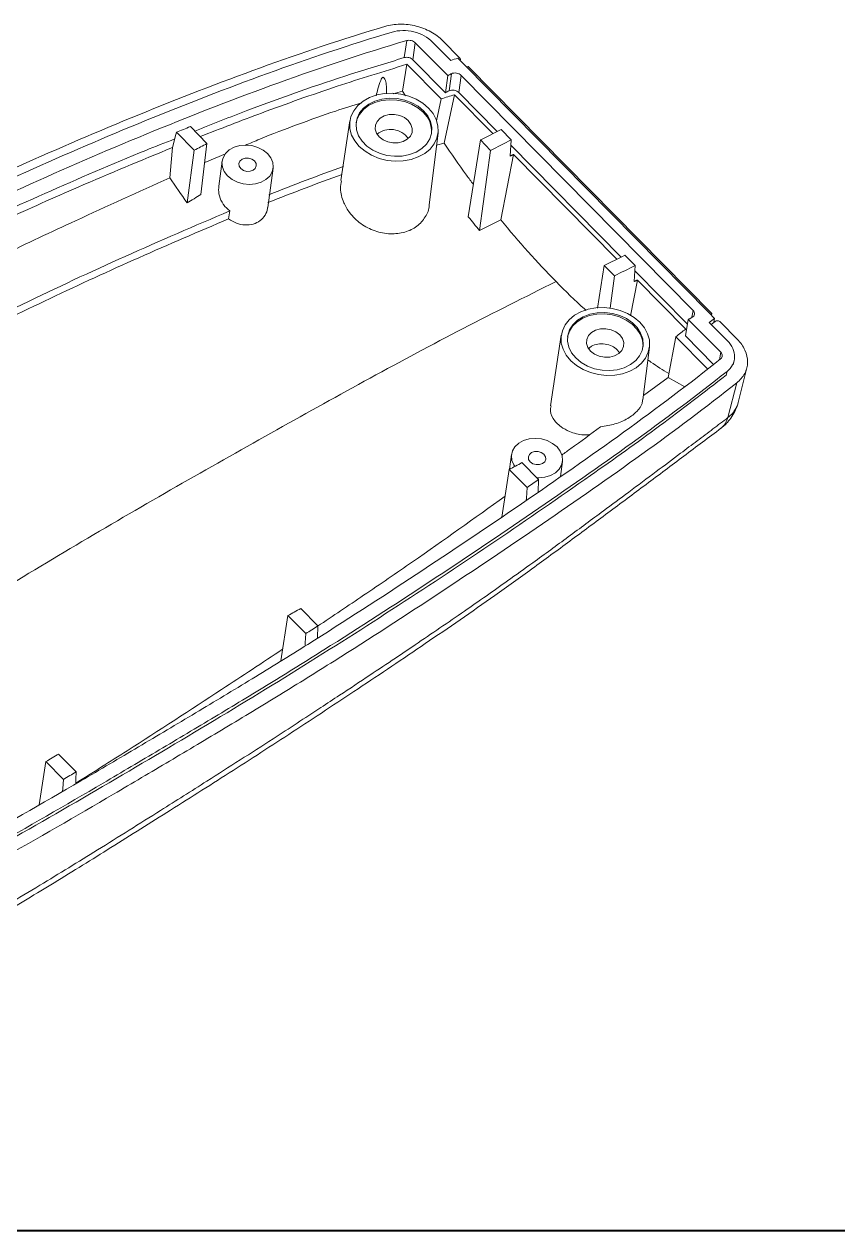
# Model space of a CAD drawing. Header units: inches. Extents: x 2021 to 3023, y 1089 to 1338.
# Drawn here: x 2259.7 to 2294.5, y 1141.9 to 1193.4 of the extents above; entities that cross this region are included whole.
import ezdxf

# ---------------------------------------------------------------- set-up
doc = ezdxf.new("R2010")
doc.units = ezdxf.units.IN
doc.layers.add('粗实线', color=7, linetype='Continuous', lineweight=30)

msp = doc.modelspace()

# ---------------------------------------------------------------- linework, layer by layer
at = {"color": 7, "linetype": 'Continuous', "lineweight": 15}
for p, q in [((2276.307, 1191.91), (2276.41, 1192.638)), ((2276.41, 1192.638), (2277.794, 1191.235)), ((2277.92, 1191.883), (2277.148, 1192.666)), ((2278.303, 1191.994), (2277.582, 1192.724)), ((2277.694, 1190.505), (2276.307, 1191.91)), ((2278.483, 1191.722), (2278.23, 1191.978)), ((2276.052, 1191.718), (2275.87, 1190.569)), ((2276.052, 1191.718), (2277.51, 1190.241)), ((2277.85, 1190.584), (2277.951, 1191.315)), ((2288.938, 1181.126), (2278.482, 1191.722)), ((2278.668, 1191.624), (2278.6, 1191.603)), ((2289.07, 1181.083), (2278.668, 1191.624)), ((2277.794, 1191.235), (2277.694, 1190.505)), ((2278.269, 1190.512), (2278.369, 1191.242)), ((2278.369, 1191.242), (2288.268, 1181.211)), ((2275.462, 1190.46), (2275.87, 1190.569)), ((2275.87, 1190.569), (2275.988, 1190.375)), ((2278.086, 1190.418), (2277.64, 1188.352)), ((2279.723, 1188.758), (2278.086, 1190.418)), ((2279.907, 1188.852), (2278.269, 1190.512)), ((2277.309, 1189.308), (2277.51, 1190.241)), ((2273.616, 1189.303), (2273.231, 1186.752)), ((2266.972, 1188.047), (2266.211, 1188.818)), ((2266.804, 1189.056), (2267.515, 1188.335)), ((2276.999, 1185.7), (2277.381, 1188.786)), ((2280.505, 1188.492), (2280.069, 1188.934)), ((2267.515, 1188.335), (2267.257, 1186.157)), ((2277.316, 1188.26), (2277.64, 1188.352)), ((2278.673, 1185.209), (2279.187, 1188.486)), ((2279.622, 1188.044), (2279.187, 1188.486)), ((2280.465, 1187.802), (2280.505, 1188.492)), ((2285.199, 1183.489), (2280.491, 1188.26)), ((2266.664, 1185.803), (2266.972, 1188.047)), ((2267.419, 1187.522), (2268.298, 1187.896)), ((2279.622, 1188.044), (2279.152, 1184.623)), ((2280.6, 1187.87), (2280.061, 1185.078)), ((2285.015, 1183.396), (2280.6, 1187.87)), ((2268.16, 1187.578), (2268.015, 1186.521)), ((2270.109, 1185.605), (2270.339, 1187.279)), ((2268.485, 1185.457), (2268.439, 1185.12)), ((2285.361, 1183.571), (2285.797, 1183.129)), ((2284.194, 1181.307), (2284.479, 1183.123)), ((2284.479, 1183.123), (2284.914, 1182.682)), ((2285.757, 1182.439), (2285.797, 1183.129)), ((2284.914, 1182.682), (2284.725, 1181.305)), ((2288.031, 1180.62), (2285.783, 1182.897)), ((2285.598, 1180.984), (2285.892, 1182.507)), ((2287.958, 1180.413), (2285.892, 1182.507)), ((2288.938, 1181.126), (2289.192, 1180.87)), ((2289.019, 1181.044), (2289.07, 1181.083)), ((2289.055, 1181.008), (2289.07, 1181.083)), ((2288.067, 1180.825), (2287.943, 1180.119)), ((2288.067, 1180.825), (2289.451, 1179.423)), ((2289.734, 1179.911), (2288.962, 1180.693)), ((2289.043, 1180.611), (2289.207, 1180.737)), ((2289.192, 1180.87), (2289.159, 1180.701)), ((2290.156, 1179.983), (2289.435, 1180.713)), ((2282.644, 1180.155), (2282.189, 1177.141)), ((2287.533, 1180.083), (2287.203, 1178.351)), ((2287.533, 1180.083), (2288.891, 1178.708)), ((2289.142, 1178.904), (2287.943, 1180.119)), ((2285.124, 1179.402), (2285.049, 1179.518)), ((2286.131, 1177.394), (2286.408, 1179.638)), ((2289.98, 1178.889), (2290.02, 1179.049)), ((2290.193, 1177.275), (2290.564, 1178.752)), ((2287.203, 1178.351), (2286.153, 1177.576)), ((2287.918, 1177.949), (2287.203, 1178.351)), ((2290.135, 1178.115), (2289.761, 1176.631)), ((2280.518, 1175.055), (2280.432, 1174.425)), ((2280.101, 1172.382), (2280.42, 1174.419)), ((2280.42, 1174.419), (2281.181, 1173.648)), ((2281.673, 1173.988), (2280.963, 1174.708)), ((2282.609, 1174.112), (2282.698, 1174.756)), ((2281.652, 1173.447), (2281.673, 1173.988)), ((2270.668, 1166.248), (2270.97, 1168.178)), ((2270.97, 1168.178), (2271.73, 1167.408)), ((2272.251, 1167.737), (2271.515, 1168.483)), ((2272.231, 1167.223), (2272.251, 1167.737)), ((2260.342, 1160.1), (2260.631, 1161.943)), ((2260.631, 1161.943), (2261.381, 1161.183)), ((2261.93, 1161.504), (2261.178, 1162.266))]:
    msp.add_line(p, q, dxfattribs=at)
at = {"color": 8, "linetype": 'Continuous', "lineweight": 15}
for p, q in [((2288.268, 1181.211), (2288.216, 1180.915)), ((2289.396, 1179.102), (2289.451, 1179.423)), ((2289.72, 1178.603), (2289.679, 1178.442))]:
    msp.add_line(p, q, dxfattribs=at)
at = {"color": 7, "linetype": 'Continuous', "lineweight": 15, "flags": 128}
for points in [[(2275.938, 1192.002), (2275.99, 1192.366), (2276.041, 1192.73)], [(2277.794, 1191.235), (2277.814, 1191.245), (2277.833, 1191.255), (2277.853, 1191.265), (2277.873, 1191.275), (2277.892, 1191.285), (2277.912, 1191.295), (2277.931, 1191.305), (2277.951, 1191.315)], [(2276.974, 1189.85), (2277.166, 1189.616), (2277.301, 1189.362), (2277.375, 1189.096), (2277.385, 1188.828), (2277.331, 1188.567), (2277.214, 1188.322), (2277.039, 1188.101), (2276.811, 1187.912), (2276.538, 1187.76), (2276.23, 1187.652), (2275.897, 1187.591), (2275.55, 1187.579), (2275.202, 1187.616), (2274.863, 1187.701), (2274.546, 1187.832), (2274.262, 1188.003), (2274.019, 1188.209), (2273.827, 1188.444), (2273.692, 1188.698), (2273.618, 1188.963), (2273.608, 1189.231), (2273.662, 1189.492), (2273.779, 1189.737), (2273.954, 1189.958), (2274.182, 1190.148), (2274.455, 1190.299), (2274.763, 1190.407), (2275.096, 1190.468), (2275.443, 1190.481), (2275.791, 1190.444), (2276.13, 1190.358), (2276.447, 1190.228), (2276.731, 1190.056), (2276.974, 1189.85)], [(2276.76, 1189.731), (2276.53, 1189.923), (2276.259, 1190.079), (2275.956, 1190.191), (2275.634, 1190.256), (2275.306, 1190.271), (2274.987, 1190.235), (2274.688, 1190.149), (2274.422, 1190.018), (2274.2, 1189.846), (2274.032, 1189.641), (2273.923, 1189.411), (2273.879, 1189.165), (2273.901, 1188.914), (2273.988, 1188.667), (2274.137, 1188.435), (2274.342, 1188.228), (2274.594, 1188.053), (2274.883, 1187.919), (2275.197, 1187.829), (2275.523, 1187.789), (2275.848, 1187.8), (2276.159, 1187.861), (2276.443, 1187.97), (2276.688, 1188.123), (2276.884, 1188.312), (2277.023, 1188.531), (2277.1, 1188.77), (2277.111, 1189.02), (2277.057, 1189.27), (2276.938, 1189.511), (2276.76, 1189.731)], [(2276.751, 1189.667), (2276.522, 1189.859), (2276.25, 1190.014), (2275.947, 1190.127), (2275.625, 1190.192), (2275.297, 1190.206), (2274.978, 1190.17), (2274.679, 1190.085), (2274.413, 1189.954), (2274.192, 1189.782), (2274.023, 1189.577), (2273.914, 1189.346), (2273.883, 1189.218)], [(2276.11, 1189.311), (2275.944, 1189.439), (2275.742, 1189.529), (2275.519, 1189.573), (2275.293, 1189.568), (2275.083, 1189.514), (2274.906, 1189.416), (2274.776, 1189.281), (2274.704, 1189.12), (2274.695, 1188.948), (2274.75, 1188.776), (2274.866, 1188.62), (2275.031, 1188.492), (2275.234, 1188.402), (2275.457, 1188.358), (2275.682, 1188.363), (2275.892, 1188.416), (2276.069, 1188.515), (2276.199, 1188.65), (2276.271, 1188.81), (2276.28, 1188.983), (2276.225, 1189.154), (2276.11, 1189.311)], [(2266.211, 1188.818), (2266.162, 1188.626), (2266.113, 1188.434), (2266.045, 1188.167)], [(2279.187, 1188.486), (2279.297, 1188.542), (2279.407, 1188.598), (2279.517, 1188.654), (2279.628, 1188.71), (2279.738, 1188.766), (2279.848, 1188.822), (2279.958, 1188.878), (2280.069, 1188.934)], [(2267.515, 1188.335), (2267.447, 1188.299), (2267.379, 1188.263), (2267.311, 1188.227), (2267.243, 1188.191), (2267.176, 1188.155), (2267.108, 1188.119), (2267.04, 1188.083), (2266.972, 1188.047)], [(2268.394, 1186.954), (2268.255, 1187.134), (2268.174, 1187.331), (2268.155, 1187.533), (2268.2, 1187.73), (2268.306, 1187.909), (2268.467, 1188.06), (2268.673, 1188.175), (2268.913, 1188.246), (2269.172, 1188.27), (2269.436, 1188.245), (2269.689, 1188.172), (2269.916, 1188.056), (2270.105, 1187.904), (2270.244, 1187.724), (2270.325, 1187.527), (2270.344, 1187.324), (2270.299, 1187.127), (2270.193, 1186.948), (2270.033, 1186.797), (2269.826, 1186.683), (2269.587, 1186.611), (2269.327, 1186.588), (2269.064, 1186.613), (2268.811, 1186.686), (2268.583, 1186.802), (2268.394, 1186.954)], [(2280.505, 1188.492), (2280.394, 1188.436), (2280.284, 1188.38), (2280.174, 1188.324), (2280.064, 1188.268), (2279.953, 1188.212), (2279.843, 1188.156), (2279.733, 1188.1), (2279.622, 1188.044)], [(2266.044, 1188.168), (2265.984, 1187.52), (2265.924, 1186.873)], [(2268.958, 1187.267), (2268.891, 1187.37), (2268.878, 1187.482), (2268.922, 1187.585), (2269.016, 1187.665), (2269.145, 1187.709), (2269.291, 1187.711), (2269.43, 1187.669), (2269.541, 1187.591), (2269.608, 1187.488), (2269.621, 1187.376), (2269.577, 1187.272), (2269.483, 1187.192), (2269.354, 1187.148), (2269.209, 1187.147), (2269.07, 1187.189), (2268.958, 1187.267)], [(2280.6, 1187.87), (2280.583, 1187.861), (2280.566, 1187.853), (2280.549, 1187.844), (2280.533, 1187.836), (2280.516, 1187.827), (2280.499, 1187.819), (2280.482, 1187.81), (2280.465, 1187.802)], [(2284.479, 1183.123), (2284.589, 1183.179), (2284.699, 1183.235), (2284.809, 1183.291), (2284.92, 1183.347), (2285.03, 1183.403), (2285.14, 1183.459), (2285.251, 1183.515), (2285.361, 1183.571)], [(2285.797, 1183.129), (2285.686, 1183.073), (2285.576, 1183.017), (2285.466, 1182.962), (2285.356, 1182.906), (2285.245, 1182.85), (2285.135, 1182.794), (2285.025, 1182.738), (2284.914, 1182.682)], [(2285.892, 1182.507), (2285.875, 1182.499), (2285.858, 1182.49), (2285.841, 1182.482), (2285.825, 1182.473), (2285.808, 1182.465), (2285.791, 1182.456), (2285.774, 1182.448), (2285.757, 1182.439)], [(2286.001, 1180.702), (2286.194, 1180.468), (2286.329, 1180.213), (2286.403, 1179.948), (2286.413, 1179.68), (2286.358, 1179.419), (2286.241, 1179.174), (2286.066, 1178.953), (2285.838, 1178.764), (2285.566, 1178.612), (2285.257, 1178.504), (2284.924, 1178.443), (2284.578, 1178.43), (2284.229, 1178.468), (2283.891, 1178.553), (2283.574, 1178.683), (2283.289, 1178.855), (2283.047, 1179.061), (2282.855, 1179.295), (2282.719, 1179.55), (2282.645, 1179.815), (2282.635, 1180.083), (2282.69, 1180.344), (2282.807, 1180.589), (2282.982, 1180.81), (2283.21, 1180.999), (2283.482, 1181.151), (2283.791, 1181.259), (2284.124, 1181.32), (2284.47, 1181.333), (2284.819, 1181.295), (2285.157, 1181.21), (2285.474, 1181.08), (2285.759, 1180.908), (2286.001, 1180.702)], [(2283.261, 1179.18), (2283.083, 1179.401), (2282.964, 1179.641), (2282.909, 1179.891), (2282.92, 1180.141), (2282.997, 1180.38), (2283.136, 1180.599), (2283.333, 1180.789), (2283.578, 1180.941), (2283.861, 1181.05), (2284.172, 1181.111), (2284.497, 1181.122), (2284.824, 1181.082), (2285.138, 1180.993), (2285.427, 1180.858), (2285.679, 1180.683), (2285.883, 1180.476), (2286.032, 1180.244), (2286.12, 1179.997), (2286.142, 1179.746), (2286.097, 1179.5), (2285.989, 1179.27), (2285.82, 1179.065), (2285.598, 1178.893), (2285.333, 1178.762), (2285.034, 1178.676), (2284.714, 1178.64), (2284.387, 1178.655), (2284.065, 1178.72), (2283.762, 1178.832), (2283.49, 1178.988), (2283.261, 1179.18)], [(2286.129, 1179.628), (2286.133, 1179.682), (2286.111, 1179.933), (2286.024, 1180.18), (2285.875, 1180.411), (2285.67, 1180.619), (2285.418, 1180.793), (2285.129, 1180.928), (2284.815, 1181.017), (2284.489, 1181.057), (2284.163, 1181.047), (2283.852, 1180.985), (2283.569, 1180.876), (2283.324, 1180.724), (2283.128, 1180.535), (2282.988, 1180.316), (2282.911, 1180.077), (2282.91, 1180.07)], [(2288.224, 1180.905), (2288.204, 1180.895), (2288.184, 1180.885), (2288.165, 1180.875), (2288.145, 1180.865), (2288.126, 1180.855), (2288.106, 1180.845), (2288.087, 1180.835), (2288.067, 1180.825)], [(2283.893, 1179.472), (2283.778, 1179.628), (2283.723, 1179.799), (2283.731, 1179.972), (2283.804, 1180.133), (2283.934, 1180.267), (2284.111, 1180.366), (2284.321, 1180.42), (2284.546, 1180.425), (2284.769, 1180.381), (2284.972, 1180.291), (2285.137, 1180.162), (2285.252, 1180.006), (2285.308, 1179.835), (2285.299, 1179.662), (2285.227, 1179.501), (2285.097, 1179.367), (2284.92, 1179.268), (2284.71, 1179.214), (2284.484, 1179.209), (2284.261, 1179.254), (2284.059, 1179.343), (2283.893, 1179.472)], [(2280.656, 1174.545), (2280.614, 1174.61), (2280.532, 1174.807), (2280.514, 1175.01), (2280.559, 1175.207), (2280.664, 1175.386), (2280.825, 1175.537), (2281.031, 1175.651), (2281.271, 1175.723), (2281.53, 1175.746), (2281.794, 1175.721), (2282.047, 1175.648), (2282.275, 1175.532), (2282.463, 1175.38)], [(2282.463, 1175.38), (2282.602, 1175.2), (2282.684, 1175.003), (2282.702, 1174.801), (2282.657, 1174.604), (2282.552, 1174.425), (2282.391, 1174.274), (2282.185, 1174.159), (2281.945, 1174.088), (2281.686, 1174.064), (2281.594, 1174.067)], [(2281.9, 1175.067), (2281.788, 1175.145), (2281.649, 1175.187), (2281.504, 1175.186), (2281.375, 1175.142), (2281.281, 1175.062), (2281.237, 1174.958), (2281.249, 1174.846), (2281.316, 1174.743), (2281.428, 1174.665), (2281.567, 1174.623), (2281.712, 1174.625), (2281.841, 1174.669), (2281.935, 1174.749), (2281.979, 1174.852), (2281.967, 1174.964), (2281.9, 1175.067)], [(2280.42, 1174.419), (2280.488, 1174.455), (2280.556, 1174.491), (2280.624, 1174.528), (2280.691, 1174.564), (2280.759, 1174.6), (2280.827, 1174.636), (2280.895, 1174.672), (2280.963, 1174.708)], [(2281.181, 1173.648), (2281.168, 1173.419), (2281.156, 1173.191), (2281.15, 1173.098)], [(2270.97, 1168.178), (2271.038, 1168.216), (2271.107, 1168.254), (2271.175, 1168.292), (2271.243, 1168.331), (2271.311, 1168.369), (2271.379, 1168.407), (2271.447, 1168.445), (2271.515, 1168.483)], [(2271.73, 1167.408), (2271.708, 1167.021), (2271.7, 1166.892)], [(2260.631, 1161.943), (2260.699, 1161.983), (2260.768, 1162.024), (2260.836, 1162.064), (2260.905, 1162.105), (2260.973, 1162.145), (2261.041, 1162.185), (2261.11, 1162.226), (2261.178, 1162.266)], [(2261.911, 1160.998), (2261.918, 1161.189), (2261.93, 1161.504)], [(2261.381, 1161.183), (2261.358, 1160.795), (2261.351, 1160.67)]]:
    msp.add_lwpolyline(points, dxfattribs=at)
at = {"color": 7, "linetype": 'Continuous', "lineweight": 15}
for centre, radius, start, end in [((2275.994, 1188.855), 1.11, 355.9367, 47.0092), ((2275.356, 1188.005), 0.933, 35.7942, 128.5661)]:
    msp.add_arc(centre, radius, start, end, dxfattribs=at)
for points, knots in [([(2275.115, 1193.336), (2275.319, 1193.396), (2275.535, 1193.428), (2275.989, 1193.433), (2276.216, 1193.406), (2276.553, 1193.322), (2276.662, 1193.287), (2276.872, 1193.206), (2276.975, 1193.158), (2277.268, 1192.997), (2277.438, 1192.871), (2277.582, 1192.724)], [0, 0, 0, 0, 0.25, 0.25, 0.5, 0.5, 0.625, 0.625, 0.75, 0.75, 1, 1, 1, 1]), ([(2235.336, 1173.592), (2236.849, 1174.667), (2238.38, 1175.713), (2241.5, 1177.728), (2243.086, 1178.699), (2245.486, 1180.114), (2246.289, 1180.579), (2247.9, 1181.497), (2248.708, 1181.951), (2250.33, 1182.845), (2251.145, 1183.284), (2252.785, 1184.146), (2253.611, 1184.568), (2256.103, 1185.81), (2257.783, 1186.603), (2261.171, 1188.127), (2262.878, 1188.86), (2266.318, 1190.265), (2268.051, 1190.936), (2271.549, 1192.204), (2273.317, 1192.799), (2275.115, 1193.336)], [0, 0, 0, 0, 0.125, 0.125, 0.25, 0.25, 0.3125, 0.3125, 0.375, 0.375, 0.4375, 0.4375, 0.5, 0.5, 0.625, 0.625, 0.75, 0.75, 0.875, 0.875, 1, 1, 1, 1]), ([(2275.421, 1193.093), (2273.621, 1192.555), (2271.852, 1191.959), (2268.349, 1190.688), (2266.614, 1190.015), (2263.173, 1188.608), (2261.466, 1187.874), (2258.079, 1186.349), (2256.4, 1185.555), (2253.909, 1184.312), (2253.083, 1183.889), (2251.44, 1183.025), (2250.623, 1182.583), (2248.998, 1181.687), (2248.189, 1181.232), (2246.576, 1180.311), (2245.773, 1179.845), (2243.372, 1178.428), (2241.787, 1177.456), (2239.448, 1175.941), (2238.675, 1175.427), (2237.14, 1174.38), (2236.379, 1173.848), (2235.622, 1173.309)], [0, 0, 0, 0, 0.125, 0.125, 0.25, 0.25, 0.375, 0.375, 0.5, 0.5, 0.5625, 0.5625, 0.625, 0.625, 0.6875, 0.6875, 0.75, 0.75, 0.875, 0.875, 0.9375, 0.9375, 1, 1, 1, 1]), ([(2277.148, 1192.666), (2277.047, 1192.768), (2276.927, 1192.857), (2276.653, 1193.007), (2276.505, 1193.065), (2276.19, 1193.142), (2276.031, 1193.161), (2275.714, 1193.157), (2275.563, 1193.135), (2275.421, 1193.093)], [0, 0, 0, 0, 0.25, 0.25, 0.5, 0.5, 0.75, 0.75, 1, 1, 1, 1]), ([(2276.041, 1192.73), (2274.193, 1192.186), (2272.376, 1191.579), (2268.786, 1190.281), (2267.009, 1189.592), (2263.48, 1188.15), (2261.731, 1187.396), (2258.258, 1185.827), (2256.536, 1185.01), (2253.985, 1183.729), (2253.14, 1183.293), (2251.46, 1182.403), (2250.626, 1181.948), (2248.964, 1181.025), (2248.135, 1180.557), (2246.484, 1179.608), (2245.662, 1179.128), (2243.206, 1177.664), (2241.586, 1176.659), (2239.201, 1175.091), (2238.413, 1174.559), (2236.849, 1173.476), (2236.074, 1172.926), (2235.301, 1172.371)], [0, 0, 0, 0, 0.125, 0.125, 0.25, 0.25, 0.375, 0.375, 0.5, 0.5, 0.5625, 0.5625, 0.625, 0.625, 0.6875, 0.6875, 0.75, 0.75, 0.875, 0.875, 0.9375, 0.9375, 1, 1, 1, 1]), ([(2276.041, 1192.73), (2276.102, 1192.747), (2276.172, 1192.748), (2276.306, 1192.715), (2276.367, 1192.682), (2276.41, 1192.638)], [0, 0, 0, 0, 0.5, 0.5, 1, 1, 1, 1]), ([(2275.938, 1192.002), (2275.186, 1191.772), (2272.929, 1191.084), (2269.946, 1190.043), (2267.744, 1189.165), (2266.992, 1188.865)], [0, 0, 0, 0, 0.247462, 0.742758, 1, 1, 1, 1]), ([(2276.307, 1191.91), (2276.264, 1191.954), (2276.204, 1191.987), (2276.069, 1192.02), (2275.999, 1192.02), (2275.938, 1192.002)], [0, 0, 0, 0, 0.5, 0.5, 1, 1, 1, 1]), ([(2278.303, 1191.994), (2278.312, 1191.983), (2278.33, 1191.96), (2278.339, 1191.928), (2278.333, 1191.91), (2278.332, 1191.904)], [0, 0, 0, 0, 0.396155, 0.792309, 1, 1, 1, 1]), ([(2267.223, 1188.631), (2268.095, 1188.97), (2270.029, 1189.723), (2272.963, 1190.766), (2275.056, 1191.411), (2276.052, 1191.718)], [0, 0, 0, 0, 0.300967, 0.667603, 1, 1, 1, 1]), ([(2277.951, 1191.315), (2278.012, 1191.345), (2278.092, 1191.355), (2278.246, 1191.328), (2278.32, 1191.292), (2278.369, 1191.242)], [0, 0, 0, 0, 0.5, 0.5, 1, 1, 1, 1]), ([(2275.184, 1190.456), (2275.183, 1190.521), (2275.181, 1190.673), (2275.169, 1190.91), (2275.119, 1191.076), (2275.064, 1191.153), (2275.046, 1191.162), (2275.034, 1191.162), (2275.024, 1191.16), (2275.012, 1191.154), (2274.998, 1191.143), (2274.963, 1191.101), (2274.887, 1190.939), (2274.814, 1190.691), (2274.764, 1190.475), (2274.741, 1190.377)], [0, 0, 0, 0, 0.129872, 0.305908, 0.479509, 0.506618, 0.516497, 0.522115, 0.526909, 0.531708, 0.538423, 0.550979, 0.60509, 0.81872, 1, 1, 1, 1]), ([(2277.85, 1190.584), (2277.824, 1190.571), (2277.798, 1190.558), (2277.772, 1190.545), (2277.746, 1190.532), (2277.72, 1190.518), (2277.694, 1190.505)], [0, 0, 0, 0, 0.0002033482, 0.0002033482, 0.0002033482, 0.0004066965, 0.0004066965, 0.0004066965, 0.0004066965]), ([(2278.269, 1190.512), (2278.219, 1190.562), (2278.146, 1190.598), (2277.992, 1190.625), (2277.912, 1190.615), (2277.85, 1190.584)], [0, 0, 0, 0, 0.5, 0.5, 1, 1, 1, 1]), ([(2269.14, 1188.254), (2269.349, 1188.344), (2270.093, 1188.664), (2271.386, 1189.151), (2272.835, 1189.676), (2273.75, 1189.955), (2274.12, 1190.067)], [0, 0, 0, 0, 0.127533, 0.4532932, 0.7793361, 1, 1, 1, 1]), ([(2266.137, 1188.529), (2265.724, 1188.368), (2263.856, 1187.641), (2260.596, 1186.205), (2257.66, 1184.892), (2256.189, 1184.143), (2256.105, 1184.1)], [0, 0, 0, 0, 0.1213945, 0.5477547, 0.9741057, 1, 1, 1, 1]), ([(2277.64, 1188.352), (2277.954, 1187.889), (2278.361, 1187.288), (2278.791, 1186.723), (2278.89, 1186.593)], [0, 0, 0, 0, 0.769751, 1, 1, 1, 1]), ([(2256.345, 1183.856), (2257.192, 1184.265), (2259.064, 1185.169), (2262.295, 1186.617), (2264.696, 1187.61), (2266.044, 1188.168)], [0, 0, 0, 0, 0.265895, 0.587685, 1, 1, 1, 1]), ([(2256.574, 1182.452), (2257.308, 1182.825), (2259.07, 1183.721), (2262.182, 1185.174), (2264.581, 1186.263), (2265.924, 1186.873)], [0, 0, 0, 0, 0.239493, 0.574334, 1, 1, 1, 1]), ([(2273.259, 1186.748), (2273.238, 1186.638), (2273.18, 1186.331), (2273.319, 1185.848), (2273.612, 1185.329), (2274.063, 1184.89), (2274.678, 1184.572), (2275.344, 1184.448), (2275.973, 1184.523), (2276.503, 1184.776), (2276.847, 1185.183), (2277.01, 1185.514), (2276.999, 1185.699), (2276.998, 1185.7)], [0, 0, 0, 0, 0.060944, 0.170462, 0.253274, 0.363403, 0.473598, 0.58204, 0.688407, 0.793147, 0.896657, 0.999445, 1, 1, 1, 1]), ([(2266.664, 1185.803), (2266.763, 1185.862), (2266.862, 1185.921), (2266.961, 1185.98), (2267.06, 1186.039), (2267.158, 1186.098), (2267.257, 1186.157)], [0, 0, 0, 0, 0.000760465, 0.000760465, 0.000760465, 0.00152093, 0.00152093, 0.00152093, 0.00152093]), ([(2268.017, 1186.521), (2268.012, 1186.409), (2268, 1186.175), (2268.109, 1185.904), (2268.266, 1185.655), (2268.391, 1185.541), (2268.485, 1185.457)], [0, 0, 0, 0, 0.286732, 0.601158, 0.703232, 1, 1, 1, 1]), ([(2242.146, 1170.945), (2243.016, 1171.536), (2244.811, 1172.756), (2247.605, 1174.507), (2250.493, 1176.237), (2253.653, 1178.042), (2257.083, 1179.898), (2260.813, 1181.74), (2264.596, 1183.476), (2267.158, 1184.572), (2268.439, 1185.12)], [0, 0, 0, 0, 0.105177, 0.217036, 0.329129, 0.441225, 0.580716, 0.720203, 0.860102, 1, 1, 1, 1]), ([(2242.192, 1171.278), (2242.872, 1171.742), (2244.287, 1172.707), (2247.236, 1174.593), (2250.928, 1176.81), (2255.308, 1179.276), (2259.621, 1181.493), (2264.012, 1183.538), (2266.994, 1184.817), (2268.485, 1185.457)], [0, 0, 0, 0, 0.082318, 0.171334, 0.349624, 0.51191, 0.674175, 0.837085, 1, 1, 1, 1]), ([(2268.439, 1185.12), (2268.546, 1185.052), (2268.762, 1184.914), (2269.138, 1184.84), (2269.494, 1184.879), (2269.796, 1185.028), (2270.005, 1185.265), (2270.101, 1185.472), (2270.105, 1185.593), (2270.105, 1185.605)], [0, 0, 0, 0, 0.168873, 0.337937, 0.502386, 0.662379, 0.820805, 0.980885, 1, 1, 1, 1]), ([(2278.673, 1185.209), (2278.753, 1185.11), (2278.912, 1184.914), (2279.072, 1184.72), (2279.152, 1184.623)], [0, 0, 0, 0, 0.50002, 1, 1, 1, 1]), ([(2279.152, 1184.623), (2279.304, 1184.7), (2279.607, 1184.852), (2279.91, 1185.003), (2280.061, 1185.078)], [0, 0, 0, 0, 0.502203, 1, 1, 1, 1]), ([(2283.708, 1181.209), (2283.684, 1181.229), (2283.25, 1181.603), (2282.823, 1182.034), (2282.419, 1182.442)], [0, 0, 0, 0, 0.054801, 1, 1, 1, 1]), ([(2288.268, 1181.211), (2288.318, 1181.161), (2288.341, 1181.099), (2288.324, 1180.986), (2288.285, 1180.935), (2288.224, 1180.905)], [0, 0, 0, 0, 0.5, 0.5, 1, 1, 1, 1]), ([(2289.207, 1180.737), (2289.235, 1180.759), (2289.279, 1180.769), (2289.365, 1180.76), (2289.408, 1180.741), (2289.435, 1180.713)], [0, 0, 0, 0, 0.5, 0.5, 1, 1, 1, 1]), ([(2290.156, 1179.983), (2290.3, 1179.836), (2290.41, 1179.679), (2290.562, 1179.343), (2290.599, 1179.173), (2290.596, 1178.918), (2290.585, 1178.836), (2290.545, 1178.674), (2290.514, 1178.595), (2290.396, 1178.367), (2290.283, 1178.232), (2290.135, 1178.115)], [0, 0, 0, 0, 0.25, 0.25, 0.5, 0.5, 0.625, 0.625, 0.75, 0.75, 1, 1, 1, 1]), ([(2285.049, 1179.518), (2284.974, 1179.579), (2284.825, 1179.7), (2284.515, 1179.789), (2284.202, 1179.785), (2283.95, 1179.711), (2283.854, 1179.617), (2283.82, 1179.585)], [0, 0, 0, 0, 0.220152, 0.440304, 0.660457, 0.880609, 1, 1, 1, 1]), ([(2289.72, 1178.603), (2289.823, 1178.685), (2289.903, 1178.78), (2290.013, 1178.993), (2290.042, 1179.107), (2290.044, 1179.345), (2290.018, 1179.464), (2289.912, 1179.699), (2289.835, 1179.808), (2289.734, 1179.911)], [0, 0, 0, 0, 0.25, 0.25, 0.5, 0.5, 0.75, 0.75, 1, 1, 1, 1]), ([(2289.448, 1179.143), (2288.117, 1178.076), (2286.727, 1177.036), (2283.881, 1174.983), (2282.427, 1173.968), (2279.472, 1171.944), (2277.972, 1170.938), (2274.93, 1168.933), (2273.386, 1167.936), (2271.03, 1166.456), (2270.239, 1165.966), (2268.642, 1164.991), (2267.837, 1164.507), (2266.219, 1163.539), (2265.406, 1163.055), (2263.774, 1162.088), (2262.954, 1161.605), (2260.481, 1160.159), (2258.814, 1159.201), (2256.271, 1157.792), (2255.417, 1157.327), (2253.698, 1156.403), (2252.831, 1155.945), (2251.963, 1155.486)], [0, 0, 0, 0, 0.125, 0.125, 0.25, 0.25, 0.375, 0.375, 0.5, 0.5, 0.5625, 0.5625, 0.625, 0.625, 0.6875, 0.6875, 0.75, 0.75, 0.875, 0.875, 0.9375, 0.9375, 1, 1, 1, 1]), ([(2287.234, 1178.511), (2286.979, 1178.667), (2286.682, 1178.847), (2286.384, 1179.067), (2286.342, 1179.099)], [0, 0, 0, 0, 0.858359, 1, 1, 1, 1]), ([(2289.451, 1179.423), (2289.494, 1179.379), (2289.518, 1179.327), (2289.517, 1179.225), (2289.492, 1179.178), (2289.448, 1179.143)], [0, 0, 0, 0, 0.5, 0.5, 1, 1, 1, 1]), ([(2253.192, 1155.504), (2254.038, 1155.952), (2254.88, 1156.402), (2256.552, 1157.308), (2257.383, 1157.765), (2259.854, 1159.147), (2261.476, 1160.085), (2263.883, 1161.498), (2264.681, 1161.969), (2266.27, 1162.913), (2267.062, 1163.384), (2268.637, 1164.328), (2269.42, 1164.801), (2270.973, 1165.754), (2271.744, 1166.233), (2274.037, 1167.677), (2275.543, 1168.651), (2278.511, 1170.608), (2279.974, 1171.59), (2282.855, 1173.562), (2284.273, 1174.552), (2287.053, 1176.552), (2288.412, 1177.564), (2289.72, 1178.603)], [0, 0, 0, 0, 0.0625, 0.0625, 0.125, 0.125, 0.25, 0.25, 0.3125, 0.3125, 0.375, 0.375, 0.4375, 0.4375, 0.5, 0.5, 0.625, 0.625, 0.75, 0.75, 0.875, 0.875, 1, 1, 1, 1]), ([(2289.679, 1178.442), (2288.743, 1177.717), (2286.869, 1176.268), (2283.573, 1173.927), (2279.864, 1171.364), (2275.694, 1168.598), (2271.408, 1165.87), (2266.999, 1163.195), (2262.499, 1160.54), (2257.949, 1157.924), (2254.823, 1156.244), (2253.28, 1155.415)], [0, 0, 0, 0, 0.088491, 0.176994, 0.295046, 0.413127, 0.531172, 0.648882, 0.7666, 0.884794, 1, 1, 1, 1]), ([(2253.652, 1155.032), (2255.341, 1155.927), (2257.012, 1156.831), (2260.302, 1158.674), (2261.921, 1159.612), (2264.324, 1161.023), (2265.121, 1161.495), (2266.709, 1162.437), (2267.499, 1162.908), (2269.073, 1163.851), (2269.855, 1164.324), (2271.406, 1165.277), (2272.176, 1165.755), (2274.467, 1167.199), (2275.971, 1168.172), (2278.934, 1170.127), (2280.396, 1171.108), (2283.276, 1173.08), (2284.695, 1174.07), (2287.472, 1176.068), (2288.829, 1177.079), (2290.135, 1178.115)], [0, 0, 0, 0, 0.125, 0.125, 0.25, 0.25, 0.3125, 0.3125, 0.375, 0.375, 0.4375, 0.4375, 0.5, 0.5, 0.625, 0.625, 0.75, 0.75, 0.875, 0.875, 1, 1, 1, 1]), ([(2284.32, 1176.233), (2284.529, 1176.268), (2284.949, 1176.338), (2285.499, 1176.584), (2285.894, 1176.892), (2286.1, 1177.176), (2286.108, 1177.343), (2286.111, 1177.396)], [0, 0, 0, 0, 0.227751, 0.455836, 0.676821, 0.897075, 1, 1, 1, 1]), ([(2283.851, 1175.892), (2283.767, 1175.89), (2283.457, 1175.883), (2283.029, 1176.01), (2282.572, 1176.248), (2282.272, 1176.582), (2282.14, 1176.912), (2282.199, 1177.096), (2282.212, 1177.136)], [0, 0, 0, 0, 0.08483, 0.310791, 0.48165, 0.708869, 0.936227, 1, 1, 1, 1]), ([(2289.45, 1176.176), (2289.497, 1176.21), (2289.6, 1176.284), (2289.763, 1176.452), (2289.941, 1176.677), (2290.092, 1176.967), (2290.178, 1177.175), (2290.196, 1177.286), (2290.196, 1177.286)], [0, 0, 0, 0, 0.126506, 0.279522, 0.512157, 0.754105, 0.999487, 1, 1, 1, 1]), ([(2289.761, 1176.631), (2289.656, 1176.551), (2289.443, 1176.391), (2289.118, 1176.146), (2288.786, 1175.895), (2288.444, 1175.638), (2288.095, 1175.376), (2287.514, 1174.94), (2286.66, 1174.302), (2285.56, 1173.482), (2284.311, 1172.553), (2282.949, 1171.543), (2281.582, 1170.541), (2280.103, 1169.482), (2278.431, 1168.312), (2276.83, 1167.218), (2275.481, 1166.31), (2274.408, 1165.593), (2273.345, 1164.889), (2271.97, 1163.983), (2270.093, 1162.757), (2268.13, 1161.502), (2266.522, 1160.483), (2264.969, 1159.502), (2262.929, 1158.222), (2260.749, 1156.883), (2258.948, 1155.804), (2257.547, 1154.984), (2256.403, 1154.327), (2255.618, 1153.88), (2254.928, 1153.487), (2254.109, 1153.023), (2253.452, 1152.649), (2253.127, 1152.464)], [0, 0, 0, 0, 0.01018, 0.020535, 0.031064, 0.04177, 0.052652, 0.063709, 0.095605, 0.13065, 0.162499, 0.206226, 0.249725, 0.280649, 0.333025, 0.392088, 0.415533, 0.445627, 0.481109, 0.502968, 0.557875, 0.632751, 0.658791, 0.684531, 0.754685, 0.818067, 0.853008, 0.892566, 0.924443, 0.93909, 0.951344, 0.975954, 1, 1, 1, 1]), ([(2252.867, 1152.038), (2253.364, 1152.322), (2254.547, 1152.996), (2256.444, 1154.074), (2258.606, 1155.33), (2260.893, 1156.706), (2263.307, 1158.201), (2265.848, 1159.799), (2268.495, 1161.477), (2271.226, 1163.242), (2274.019, 1165.084), (2276.886, 1167.008), (2279.351, 1168.711), (2281.406, 1170.182), (2283.022, 1171.368), (2284.65, 1172.577), (2286.281, 1173.792), (2287.905, 1175.005), (2288.939, 1175.784), (2289.462, 1176.177)], [0, 0, 0, 0, 0.036841, 0.087716, 0.142559, 0.201273, 0.263769, 0.330044, 0.400179, 0.472743, 0.548981, 0.628956, 0.7127, 0.75809, 0.80445, 0.851779, 0.900133, 0.949543, 1, 1, 1, 1]), ([(2284.32, 1176.233), (2283.901, 1175.928), (2283.354, 1175.531), (2282.796, 1175.125), (2282.667, 1175.031)], [0, 0, 0, 0, 0.767416, 1, 1, 1, 1]), ([(2280.24, 1173.272), (2278.932, 1172.335), (2276.942, 1170.91), (2274.26, 1169.079), (2272.895, 1168.165), (2272.239, 1167.725)], [0, 0, 0, 0, 0.499357, 0.759238, 1, 1, 1, 1]), ([(2270.745, 1166.739), (2269.878, 1166.168), (2267.699, 1164.73), (2264.75, 1162.809), (2262.644, 1161.483), (2261.911, 1161.021)], [0, 0, 0, 0, 0.300864, 0.756636, 1, 1, 1, 1])]:
    msp.add_open_spline(points, degree=3, knots=knots, dxfattribs=at)
for points in [[(2278.23, 1191.978), (2278.126, 1191.947), (2278.023, 1191.915), (2277.92, 1191.883)], [(2277.51, 1190.241), (2277.702, 1190.3), (2277.894, 1190.359), (2278.086, 1190.418)], [(2266.804, 1189.056), (2266.606, 1188.977), (2266.408, 1188.898), (2266.211, 1188.818)], [(2270.161, 1186.147), (2271.219, 1186.572), (2272.28, 1186.978), (2273.346, 1187.354)], [(2265.924, 1186.873), (2266.168, 1186.513), (2266.415, 1186.156), (2266.664, 1185.803)], [(2270.115, 1185.81), (2271.171, 1186.233), (2272.229, 1186.638), (2273.293, 1187.013)], [(2280.061, 1185.078), (2280.828, 1184.137), (2281.614, 1183.258), (2282.419, 1182.442)], [(2288.962, 1180.693), (2289.039, 1180.752), (2289.115, 1180.811), (2289.192, 1180.87)], [(2287.958, 1180.413), (2287.817, 1180.303), (2287.675, 1180.193), (2287.533, 1180.083)], [(2281.181, 1173.648), (2281.346, 1173.761), (2281.51, 1173.874), (2281.673, 1173.988)], [(2271.73, 1167.408), (2271.904, 1167.518), (2272.078, 1167.627), (2272.251, 1167.737)], [(2261.381, 1161.183), (2261.564, 1161.29), (2261.747, 1161.397), (2261.93, 1161.504)]]:
    msp.add_open_spline(points, degree=3, dxfattribs=at)
at = {"color": 8, "linetype": 'Continuous', "lineweight": 15}
for points, knots in [([(2282.419, 1182.442), (2281.098, 1181.782), (2278.463, 1180.467), (2274.48, 1178.328), (2270.481, 1176.11), (2266.463, 1173.845), (2262.434, 1171.503), (2258.412, 1169.083), (2254.397, 1166.62), (2250.371, 1164.116), (2246.495, 1161.596), (2243.959, 1159.902), (2242.772, 1159.109)], [0, 0, 0, 0, 0.101277, 0.201917, 0.30283, 0.404554, 0.506137, 0.607287, 0.707983, 0.808829, 0.910585, 1, 1, 1, 1]), ([(2289.761, 1176.631), (2289.827, 1176.689), (2289.961, 1176.808), (2290.102, 1177.028), (2290.181, 1177.19), (2290.194, 1177.282), (2290.194, 1177.286)], [0, 0, 0, 0, 0.31551, 0.642287, 0.982442, 1, 1, 1, 1]), ([(2289.461, 1176.178), (2289.467, 1176.182), (2289.52, 1176.219), (2289.645, 1176.347), (2289.715, 1176.518), (2289.761, 1176.631)], [0, 0, 0, 0, 0.039597, 0.367533, 1, 1, 1, 1])]:
    msp.add_open_spline(points, degree=3, knots=knots, dxfattribs=at)
at = {"layer": '粗实线', "color": 7, "lineweight": 40}
msp.add_line((2367.068, 1141.907), (2224.681, 1141.907), dxfattribs=at)

doc.saveas('drawing.dxf')
